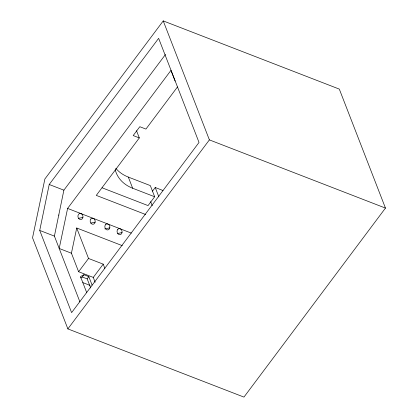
<?xml version="1.0" encoding="UTF-8"?>
<svg xmlns="http://www.w3.org/2000/svg" width="418" height="418" viewBox="0 0 418 418"><rect width="100%" height="100%" fill="white"/><g stroke="black" fill="none" stroke-linecap="round" stroke-linejoin="round"><path stroke-width="0.63" d="M39.726 230.428L49.214 184.49L158.636 38.331L199.02 142.439L71.609 312.622L39.726 230.428L54.403 236.113L79.901 301.848M54.403 236.113L63.886 190.174L165.497 54.455M175.132 81.092L170.967 70.36L67.606 208.42L59.194 248.475L71.426 253.209L78.605 271.731L93.277 277.411L95.147 282.223M71.426 253.209L76.713 227.998L122.333 245.669M79.833 213.159L81.05 213.635A3.041 2.492 78.5 0 1 82.895 217.449A3.041 2.492 78.5 0 1 79.843 219.372A3.041 2.492 78.5 0 1 78.004 215.557L78.631 214.251L79.833 213.159L67.606 208.42M58.86 215.228L58.928 214.962M80.569 277.907L82.294 276.993L83.929 274.741L88.82 276.632L92.106 285.107M90.706 287.971L87.184 278.89L88.82 276.632M163.234 20.9L44.888 178.972L32.541 237.8L67.873 328.898L243.95 397.1L385.459 208.086L339.311 89.102L163.234 20.9L209.387 139.884L385.459 208.086M136.524 130.745L139.309 137.924L96.286 195.389L145.553 214.471M177.467 86.96L145.929 129.084L139.816 126.717L133.196 135.557L139.309 137.924M78.605 271.731L88.532 258.47L76.713 227.998M152.502 191.141L155.23 187.499L162.963 190.493M93.277 277.411L103.209 264.15L88.532 258.47M115.765 168.261A42.552 32.113 -21.2 0 0 128.326 177.08L150.339 185.608L154.665 196.758L148.045 205.599L102.081 187.797M67.873 328.898L209.387 139.884M83.929 274.741L80.481 276.564L86.777 292.793M78.563 218.337L82.895 217.449M90.79 223.071L95.121 222.188M104.845 228.881L109.793 227.873M117.693 233.49L122.019 232.607M79.744 213.546L81.05 213.635L131.33 233.113M115.232 169.797A42.552 32.113 -21.2 0 0 132.652 188.236L154.665 196.758M49.214 184.49L63.886 190.174M82.294 276.993L87.184 278.89M82.821 282.594L90.058 285.395M155.23 187.499L158.871 196.894M150.658 201.622L152.251 205.734M128.326 177.08L132.652 188.236M103.209 264.15L104.84 268.361M117.756 229.404A3.041 2.492 78.5 0 0 118.973 234.529A3.041 2.492 78.5 0 0 121.993 231.044A3.041 2.492 78.5 0 0 117.756 229.404M105.529 224.67A3.041 2.492 78.5 0 0 106.747 229.79A3.041 2.492 78.5 0 0 109.767 226.31A3.041 2.492 78.5 0 0 105.529 224.67M90.858 218.985A3.041 2.492 78.5 0 0 92.075 224.105A3.041 2.492 78.5 0 0 95.095 220.626A3.041 2.492 78.5 0 0 90.858 218.985"/></g></svg>
